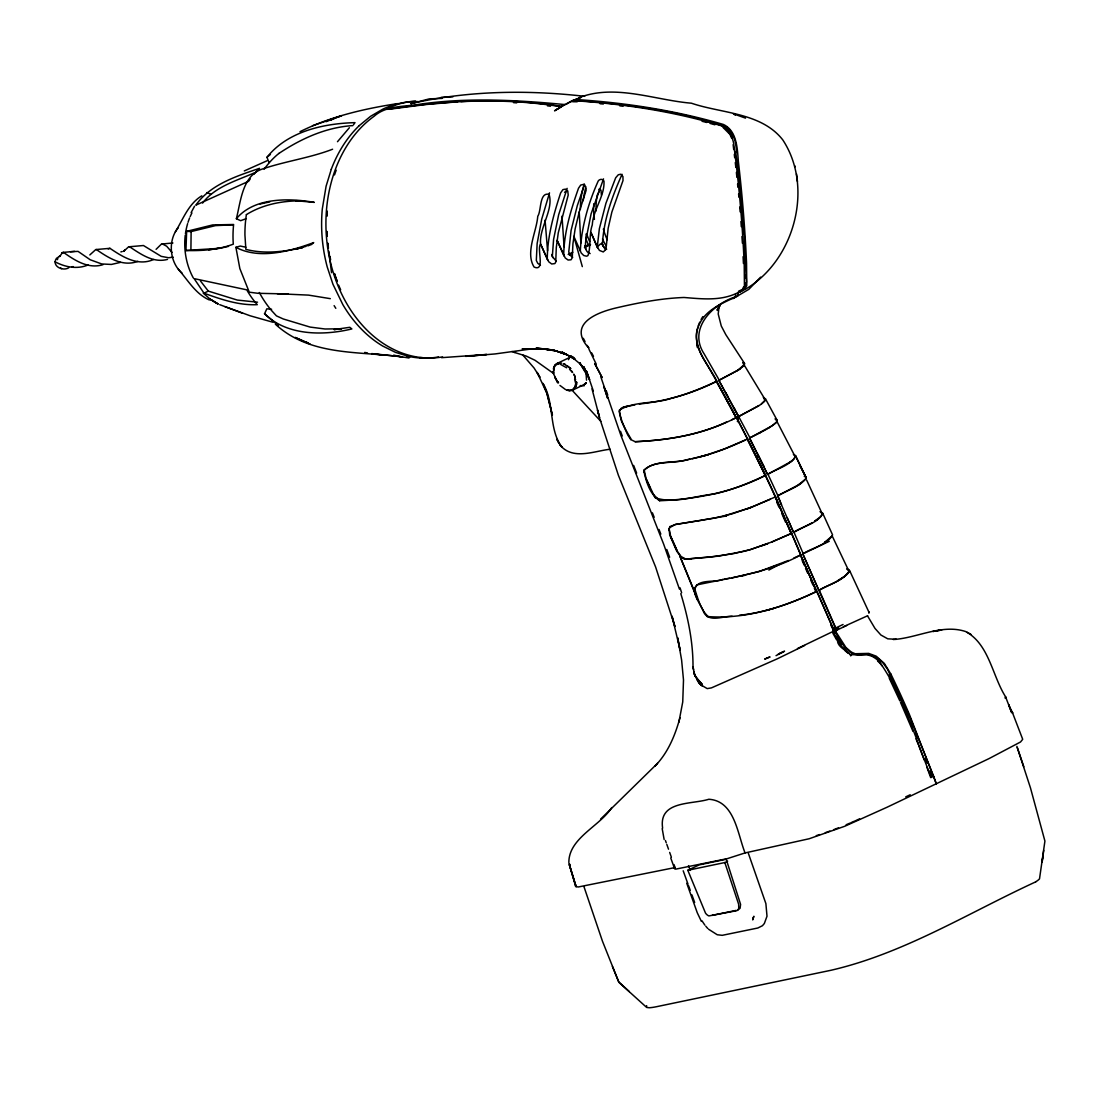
<?xml version="1.0" encoding="UTF-8"?>
<svg xmlns="http://www.w3.org/2000/svg" width="1100" height="1100" viewBox="0 0 1100 1100"><rect width="100%" height="100%" fill="white"/><g stroke="black" fill="none" stroke-linecap="round" stroke-linejoin="round"><path stroke-width="1.5" d="M576.428 381.92L576.482 384.67L576.428 381.92L576.716 382.759M553.63 368.362L553.726 370.232L554.73 365.461L558.099 363.124L555.844 364.224M586.548 380.188L586.121 374.316M744.178 233.021L746.46 281.793L746.006 285.244L743.545 288.846L738.43 291.308M547.277 259.077C547.401 236.39 553.658 214.294 560.643 192.885L562.911 189.626L565.551 189.117L567.779 191.359L568.219 195.044L558.264 232.843L556.284 247.624L555.734 262.075L554.868 263.587L551.691 263.986L548.666 261.718L540.581 244.104C539.041 227.714 553.85 209.605 549.079 194.384C539.206 191.744 541.475 210.98 537.763 216.274C536.539 231.949 525.085 252.629 534.091 267.053C545.669 272.099 536.539 248.641 540.581 244.104L547.69 260.04M890.711 673.846L884.317 663.396L876.122 656.136L868.697 653.4L855.154 653.744L851.207 652.053L845.928 647.474L835.285 630.877L835.285 626.931L819.28 590.191C829.4 584.375 842.352 580.91 849.612 571.381L848.884 569.745L846.753 568.824M1005.015 698.005L1005.565 696.795L1011.491 712.209L1008.7 704.674A6.215 0.797 68.2 0 0 1009.236 706.104L1012.11 711.851M563.695 255.241C564.066 232.169 570.873 209.798 578.518 188.224L580.704 185.061L583.715 184.387L585.846 186.794L586.107 190.41L579.232 211.97L575.135 228.91L572.935 243.719L572.261 257.744L571.065 259.779L568.095 260.026L565.221 257.964L557.095 240.281L564.135 256.149M835.574 629.53L835.312 630.836L846.615 625.556M835.574 628.925L835.175 626.931L835.532 629.86M580.319 250.979C581.529 226.792 588.376 202.895 598.249 180.95C599.569 178.915 602.993 178.681 603.969 181.115C604.904 195.951 593.148 209.77 592.281 224.895C588.871 234.657 591.112 246.015 588.005 255.475A5.582 3.919 53.3 0 1 586.355 256.163L583.77 255.516L581.268 253.055L573.856 236.363L582.312 266.613M553.933 366.974L553.506 373.697L557.879 382.979M606.678 249.246L604.01 247.404L602.415 244.544C603.584 220.014 612.109 196.488 622.064 174.295M586.053 234.053C586.987 240.171 582.079 250.772 590.15 253.577M795.781 456.308C789.841 465.699 776.765 468.765 767.553 474.402L749.567 438.02L760.54 432.575M768.845 427.996L776.119 422.799L777.054 421.506L776.298 420.228L795.162 456.638L793.636 459.401L789.8 462.413M835.574 629.393L835.45 627.962L835.312 630.836L837.567 629.791L835.285 630.877M233.186 224.812L215.435 225.624L191.125 231.564L190.905 250.113L219.835 248.325M835.312 630.836L838.654 627.811L835.615 629.86M574.668 387.832L575.74 383.556L574.626 379.266M869 612.329L849.53 570.377M868.89 613.223L869.055 611.93M186.643 231.357L185.941 250.525C201.919 250.938 218.212 249.851 233.296 244.159A87.546 67.623 84.7 0 1 233.613 224.496L212.699 224.923L186.643 231.357L191.125 231.564M601.411 195.14L600.971 190.19L598.757 189.31M835.56 628.76L835.574 629.021M1035.609 881.898A46.09 5.376 -20.2 0 0 1039.514 878.831L1044.918 841.074L1030.452 787.834L1017.294 747.601M1042.979 855.759L1042.085 862.249L1043.749 850.355M745.168 284.199L745.374 282.769M68.778 267.781C62.398 271.645 51.26 265.801 56.485 258.321L57.255 257.812M575.864 386.842L576.043 385.646L573.334 389.757L574.145 389.18M246.29 218.611L240.666 220.688L236.376 218.721C240.68 201.644 242.371 175.725 262.02 169.139C285.175 161.219 309.705 158.029 332.599 149.229M586.094 239.044L591.099 213.826L603.529 178.86M709.005 617.279C700.879 610.596 698.019 598.977 694.829 589.284C697.304 578.229 715.165 583.082 723.126 579.274M851.18 654.349L850.726 655.875C849.764 651.571 838.599 648.464 837.513 641.438M732.146 616.261C723.03 615.986 709.431 622.793 703.794 612.425C701.786 605 688.971 591.346 697.263 584.884L696.712 584.952C731.857 577.431 768.652 572.632 800.883 554.854L791.629 533.335L771.719 542.025L750.75 549.491A33.481 6.242 -16.2 0 1 744.37 551.251L718.396 556.146L684.888 559.226L681.299 557.398L676.775 551.237L669.721 535.067L669.102 528.743L670.684 536.388L677.284 551.169L681.024 556.476L685.685 559.089L709.527 557.136L733.48 553.658L750.516 549.519L768.24 543.414M678.865 722.287L682.743 701.924L683.499 679.993L681.601 659.959L677.683 637.794L680.102 649.935L672.018 616.124L674.933 626.546L655.614 567.009L618.379 475.255L599.899 418.921M697.757 327.69C693.577 340.079 699.366 352.605 706.049 362.876C741.758 424.022 772.64 487.891 799.92 553.217M1012.385 712.442L1022.711 739.31L1020.525 741.991L989.037 758.601L886.971 807.276L844.676 826.293L809.174 838.75L745.071 852.926L727.251 858.66L675.854 869.11A28.284 3.3 -20.4 0 1 675.166 867.515M702.611 520.107L675.551 524.466L669.996 526.556L668.786 530.269M679.993 717.668C675.166 735.35 667.92 753.005 654.83 766.246L657.525 763.372L600.559 819.17M57.393 259.683L58.19 257.07L60.362 255.874L59.4 256.231M744.906 287.155L746.034 283.69M331.293 169.304L326.095 186.189L322.3 208.986A128.425 98.642 85.1 0 0 327.25 267.025L332.956 284.281L342.843 304.618A128.329 98.546 85.1 0 0 382.649 346.005L395.491 352.371L408.884 356.441A128.329 98.546 85.1 0 0 438.501 356.936M669.996 526.556L669.515 527.752L675.304 524.48L713.804 518.21L731.692 513.989L752.056 507.018L775.569 496.842L765.6 475.324C732.861 492.223 696.231 499.221 659.684 500.748C649.839 494.409 646.071 481.47 643.72 470.442C653.936 459.924 672.98 464.145 686.675 459.759C707.946 456.087 728.2 448.181 747.601 438.928L736.546 417.478C705.279 433.812 670.106 440.234 635.168 441.705L630.726 439.546L627.743 434.926L621.294 420.612L619.135 411.263L621.418 408.086L623.342 407.303L635.002 404.8M630.726 439.546L630.987 438.859C625.666 430.114 620.207 420.31 619.438 410.039C634.783 400.826 654.748 404.126 671.619 398.228C687.266 394.212 702.24 387.998 716.87 381.219C708.716 364.691 689.549 345.125 699.064 324.816C705.595 309.952 721.545 303.6 735.281 297.179L735.735 293.7L741.606 291.156L744.439 286.743L744.219 264.55A1151.906 709.088 64.5 0 0 735.996 162.278L733.617 143.261C732.284 136.042 727.994 128.7 721.05 125.689C672.87 111.265 622.861 103.716 572.729 100.609L560.587 106.645C503.002 97.323 444.263 100.499 386.829 109.368L389.152 108.213L389.496 109.216L425.893 104.527L457.724 101.805M568.494 359.7L568.975 358.476M576.043 385.646L575.025 387.805M698.115 326.095L699.724 322.19M553.589 367.799L553.877 367.152L553.52 368.885L553.96 368.184M259.325 292.518A99.454 76.326 85.1 0 0 271.604 310.585L276.43 315.865L283.291 318.986L310.118 327.085L325.009 328.996L341.55 328.79L334.056 329.587L349.8 327.305L351.863 328.941C323.249 335.844 286.77 335.816 264.536 313.775L266.832 308.825L271.631 309.265M742.954 288.393L743.669 286.866M236.376 218.721C254.169 197.271 288.984 197.986 314.284 202.373L295.804 200.695L303.366 200.846C283.704 200.475 263.285 204.091 246.386 214.624M584.623 184.525L577.308 205.617L571.079 230.464L568.755 251.941L570.116 255.255L572.688 257.373M59.689 256.589L62.508 252.45L74.566 251.377M744.219 364.595L737.55 370.535L718.864 380.366L738.513 416.598L737.495 421.685L738.65 416.529L718.85 380.366L739.269 369.408L743.806 365.846L744.7 363.66L725.78 334.606L721.284 326.026L718.218 313.995L719.125 305.896L717.31 310.434L720.074 305.415L717.117 309.746M549.519 192.83L541.723 219.147L537.144 243.485L536.319 260.48L537.79 263.326L540.444 265.306M573.746 388.877L575.465 386.018M831.985 536.085L824.395 542.575L827.777 540.361M191.111 212.616L194.549 206.222M646.621 1005.661L646.731 1007.463L649.151 1007.737A48.318 5.637 -20.2 0 0 656.893 1006.624L830.692 970.338C903.678 953.59 968.316 912.918 1035.705 881.87M175.381 231.798C183.067 219.271 188.485 203.748 201.822 195.827M585.351 383.776L584.155 384.821L586.011 382.649M701.099 319.481L702.776 316.649M797.486 648.546L833.14 631.414L832.893 628.183L816.929 591.305C792.454 603.02 766.576 612.425 739.434 615.257M567.132 188.361L558.649 214.775L553.589 239.387L552.337 256.506L556.311 261.346M124.699 250.071L123.599 251.391L128.618 246.812L143.454 245.52L161.219 256.355L168.547 257.744L173.209 257.18M867.529 615.876L874.981 628.402L880.894 635.016L887.755 638.825L896.253 639.293L893.269 639.526M353.567 124.616L354.984 122.65C323.482 123.448 287.485 131.464 266.956 157.3L269.032 162.539M202.593 203.087C214.761 186.89 236.019 180.881 253.853 173.071M337.48 141.721L349.36 127.724M586.066 382.814L584.031 384.78M743.077 289.561L738.128 292.655L737.536 296.202C713.639 302.844 687.418 328.295 704.055 353.732L719.221 380.105M805.668 478.954L798.339 484.949L777.508 495.894L793.554 532.373L812.378 522.706M760.636 277.118L748.852 289.314L733.054 298.623M156.09 249.329L161.453 244.062L172.92 242.976M312.84 243.526L313.692 242.577C290.125 251.35 259.188 259.793 235.895 247.308L240.281 246.056L245.85 247.225M611.737 807.565C600.132 826.031 568.562 838.09 568.865 862.606M89.829 254.939L95.769 249.562L109.945 248.325C122.43 256.74 137.72 266.585 153.532 259.531M600.298 188.815L597.149 195.387A59.029 45.334 85.1 0 0 596.062 210.925M585.104 384.079L585.832 383.405L583.426 384.959M761.351 404.03L764.871 400.373L763.881 398.241M359.301 125.593L370.576 116.311L382.786 109.175A128.329 98.546 85.1 0 1 417.945 101.599M253.77 174.391A87.546 67.347 84.4 0 1 259.531 168.341C236.679 176.069 210.279 184.498 195.855 205.15L248.6 181.294A87.546 67.347 84.4 0 1 250.25 178.901M266.956 157.3L270.421 154.426M574.447 387.942L571.973 389.881L568.961 390.431M829.249 541.31L802.821 553.891L818.867 590.342C828.657 584.265 842.325 581.226 848.994 571.299L832.37 536.346M817.465 519.379L814.756 521.166L821.219 516.202L822.058 513.425L806.657 480.095M867.625 615.752L843.411 626.739M716.87 381.219C692.656 393.511 666.325 401.087 639.348 404.03M791.684 461.189L767.938 474.21L777.934 495.729C787.339 490.229 799.343 487.025 806.286 478.239L795.451 455.551L793.375 454.41M515.529 351.643L514.786 352.536L526.322 356.125L534.999 360.277L553.259 373.244M737.55 370.535L740.479 368.582M844.209 576.606L837.898 580.566M278.891 153.45C300.919 138.724 326.095 127.229 352.853 125.606M798.339 484.949L800.992 483.216M568.947 102.616L581.309 97.213L571.134 101.228M563.296 105.449L554.551 110.825L561.22 106.769M758.794 405.804L738.65 416.529L749.966 437.814M564.3 104.816L556.462 109.629M566.748 103.978L567.834 103.331M736.546 417.478L731.651 419.801M765.6 475.324L747.601 438.928M557.452 363.509L554.812 365.447L553.616 369.325L554.73 365.461L557.081 364.086M744.975 289.465C794.09 261.278 814.371 187.784 782.76 139.865C761.324 112.461 721.572 113.506 691.391 103.194C654.748 100.169 615.189 83.655 579.164 97.625M108.213 248.985L109.945 248.325M768.859 570.048L780.876 563.654M776.036 655.655L784.561 651.173L778.209 654.143L782.595 652.176M300.011 131.684C330.454 116.517 364.072 108.749 397.526 103.593M330.811 120.175L335.211 117.934L326.095 121.688M204.009 293.191C221.086 299.393 238.865 305.511 257.276 304.673A87.546 67.677 85.3 0 1 246.744 289.836L194.15 278.63L204.009 293.191L208.299 291.101L237.311 300.066L257.524 302.197M804.595 645.507L777.645 658.652L711.439 687.885L707.218 688.6L703.01 686.152M573.719 101.062L576.221 100.485C627.014 104.28 678.741 110.481 726.907 127.229L727.018 128.728L730.359 132.454M843.067 624.484L835.464 628.086L802.821 553.891C812.02 547.759 827.214 545.132 832.59 534.916L822.621 513.067L820.036 511.651M244.296 170.926L267.025 160.779M564.534 192.252L567.586 190.795M568.178 254.444L572.798 252.244M585.104 246.386L589.724 244.186M569.223 254.843L572.261 253.385M584.444 247.583L590.535 244.681M556.875 363.564L570.625 357.019M727.65 861.204L724.831 862.551L738.636 904.227L738.76 908.201A7.109 4.373 64.9 0 1 736.629 910.718L708.923 915.915A7.095 4.373 64.5 0 1 705.513 913.124L687.816 870.279L699.105 864.902L726.014 859.279M572.619 390.115L584.966 384.23M584.183 385.797L580.181 385.591M816.929 591.305C782.98 607.53 744.727 619.616 706.942 616.495M793.746 558.112L800.883 554.854M926.915 767.277L930.669 777.576L933.666 776.352L936.375 783.997L909.508 714.739A587.317 361.515 64.5 0 0 890.766 673.832M791.629 533.335L771.375 542.176M744.755 440.248L724.281 448.979L704.289 455.757M738.128 292.655L743.93 290.029L746.763 285.697L746.556 263.491A1151.934 709.088 64.5 0 0 738.32 161.109C737.33 148.624 736.945 130.708 723.401 124.465C675.441 110.412 625.859 102.781 576.043 99.522L573.402 100.017M856.02 820.463L859.567 818.867M770.344 499.249L749.444 508.021L723.277 516.189L726.523 515.969L703.464 519.86M851.139 822.621L854.838 820.999M846.134 824.753L849.888 823.157M726.55 422.001C698.033 435.586 666.421 440.165 635.168 441.705M788.439 560.477L758.918 571.643L731.596 578.023M775.17 497.007L791.202 533.486L775.569 496.842M777.934 495.729L781.536 504.886M735.735 293.7C719.4 301.043 701.277 298.843 684.021 297.481C660.798 298.334 637.808 302.844 615.244 308.137C593.973 313.294 568.081 325.146 588.789 348.123M833.814 829.634L838.503 827.832M88.083 264.949C77.261 269.541 65.01 267.176 55 261.759M746.914 508.97L752.056 507.018M769.395 568.109L776.229 565.51M762.383 545.6L767.346 543.744M307.794 245.891L311.974 244.324M328.886 120.354L341.715 115.706L312.496 125.716M825.303 832.7L829.867 831.091M120.478 262.377L111.402 264.44L101.777 263.972L90.214 259.765L78.045 251.377L70.441 251.735M71.624 267.066L73.109 266.558M816.296 835.643L819.734 834.556M568.961 356.359L569.855 356.084M137.844 261.36C122.512 267.149 108.213 257.647 96.277 249.508M571.134 390.527L572.371 390.17L570.212 390.61M623.15 407.248L627.577 405.982M699.394 457.05L708.331 454.561L692.175 458.686M120.876 251.9L122.238 251.529M306.185 246.317L294.924 249.274L302.734 247.5C284.254 251.817 264.468 254.224 245.864 249.37L244.929 234.946A99.454 76.381 85.1 0 1 246.386 214.624M766.013 610.5L773.671 608.493M103.042 264.66C88.248 269.321 74.773 260.356 63.388 252.312M737.633 910.085L740.08 908.298L740.589 904.406L726.192 859.21M221.279 248.009L228.498 246.373M572.632 101.736L577.197 101.777M260.026 204.022L269.789 201.864M740.231 576.317L744.81 575.341M687.816 870.279L724.831 862.551M736.051 910.415L712.168 915.379M610.087 449.24C594.743 450.973 574.75 459.69 561.784 446.999C548.364 428.67 554.785 402.875 542.96 383.35L547.14 393.717L552.406 415.14L546.7 392.934L537.144 372.405L539.921 377.3L534.05 367.978L522.761 354.956M895.799 639.32C918.541 637.23 942.617 623.906 965.621 631.538C989.546 644.408 992.282 676.638 1006.156 697.675M565.565 104.624C517.605 100.073 468.641 97.295 420.475 104.115C404.772 107.044 386.897 104.926 374.096 116.27A128.755 98.876 85.1 0 0 332.241 269.101A128.755 98.876 85.1 0 0 442.585 356.909M689.796 459.14C675.386 463.966 655.174 459.277 644.215 470.25L646.126 478.775L655.036 497.668C673.365 504.158 694.306 496.072 713.322 494.147C731.376 490.366 748.509 483.244 765.201 475.53L747.23 439.134M941.806 629.956L932.883 631.469L939.881 630.286M933.666 776.352L909.989 717.447L887.535 669.226L882.805 662.709L876.741 657.484L868.808 654.362L858.591 655.105L852.61 653.923L844.69 647.158L839.314 639.471L831.737 625.185L800.58 554.757M167.516 259.407C153.024 263.299 140.58 253.935 129.374 246.661M724.79 579.013L729.616 578.243M208.684 249.837L220.385 247.954M584.678 96.319C526.928 89.719 467.308 90.599 410.699 103.716L429.399 98.849L442.104 98.409M389.152 108.213L387.228 108.501A128.769 98.876 85.1 0 1 415.511 101.062M1012.481 713.02L1011.643 712.484M470.882 356.043L486.626 354.475L441.554 357.679M185.941 250.525L190.905 250.113M465.616 356.386L495.055 353.939L529.196 349.264L544.871 349.154L556.366 350.955L544.486 349.113L551.018 349.855M441.127 97.336L452.87 96.855M460.941 101.599C494.656 99.481 528.591 101.269 561.976 106.439M559.322 363.014L561.632 363.138M685.685 559.089L691.006 558.979M162.25 243.856L166.664 246.221L172.04 252.395M277.282 293.7L308.522 295.116L330.33 298.664M288.351 293.975L257.923 293.301L249.274 292.188L239.855 268.593L235.895 247.308M419.719 357.582L422.455 357.651M406.643 356.978L409.791 357.143M409.035 358.009C363.88 350.268 312.221 358.146 275.357 324.184M401.816 356.716L371.717 353.623L382.594 355.08M513.507 102.63L516.711 102.864M569.594 390.638L566.624 390.046M687.748 559.102L683.746 558.566M600.091 103.744L603.35 104.019M851.098 654.734L866.607 654.541L871.984 656.26M619.809 105.848L623.095 106.246M563.324 363.88L565.345 364.457M547.415 105.806L550.509 106.219M570.034 390.638L567.256 390.225L568.191 390.404M364.691 352.44L367.482 352.921M402.627 357.225L393.704 355.121M702.061 121.275L706.764 122.471M272.951 322.245L250.14 315.782L219.711 304.673M556.009 350.873L567.146 354.791L552.612 349.8L567.311 354.874L573.952 358.82L571.148 356.909M710.023 123.392L714.89 124.781M774.991 418.935L776.93 419.911L777.054 421.506L772.681 425.466L749.567 438.02L767.553 474.402M61.916 252.711L63.057 253.083M560.519 364.375L566.651 367.785M602.415 244.544L600.504 243.897L597.259 246.991L599.459 250.442L603.24 251.941L605.962 249.439L608.163 228.25L611.848 212.107L623.013 180.524L622.944 176.536L620.785 174.213L618.283 174.776L615.67 177.815L605.921 203.294L599.362 228.69L597.259 246.991L590.879 232.347L597.644 247.775M511.954 351.505L514.786 352.536M763.331 397.43L765.49 398.86L776.93 419.911M804.224 476.19L806.231 477.579M224.978 306.694L242.66 313.266M569.099 863.72L570.102 864.614M206.896 192.555L210.705 194.164M743.036 362.45L744.439 363.234M310.269 344.163L295.212 337.452L308.509 343.31L306.048 341.894M745.525 118.126L733.343 113.809M209.413 299.998C195.553 294.016 187.866 280.06 178.324 269.252M566.94 354.626L561.756 351.959L573.444 358.284M217.896 303.889L210.334 299.31L217.896 303.889L210.334 299.31L203.239 293.164M565.634 389.647L559.941 385.426M970.915 634.356L967.216 632.294M848.21 653.29L845.075 650.719M570.419 355.658L573.801 357.582M847.275 569.47L848.54 570.199M564.273 364.004L570.666 368.555L569.332 367.757M735.295 115.06L734.071 114.304M572.577 357.197L575.094 358.834M60.638 268.029L61.504 268.606M820.628 512.311L822.058 513.425M742.968 363.027L763.758 397.279M723.154 127.545L729.383 133.801M278.327 325.49L264.536 313.775M726.907 127.229L726.963 127.999C734.745 133.334 736.01 143.797 736.56 152.446M567.077 365.626L570.666 368.555M699.009 682.825L702.639 686.304L697.868 681.175M570.749 356.111L580.415 364.169M569.553 369.325L572.619 372.501L571.368 370.631M708.634 929.28L717.227 934.739L722.219 935.33L757.804 928.015L762.438 925.719L764.335 923.519L767.003 916.218L765.889 903.622L748.344 853.27M702.075 685.314L699.49 682.976M629.269 991.567L618.695 981.86L602.484 941.256L583.962 886.669M646.223 1007.05L618.915 982.355L612.411 966.474M849.406 653.716L841.582 646.25L832.865 631.868M701.951 684.2L698.294 680.735L701.951 684.2L694.884 675.592L693.825 672.457M653.785 494.876L659.684 500.748M571.752 389.868L600.834 421.341M208.299 291.101L200.447 280.926M705.801 926.214L707.754 928.496M557.521 381.521L558.539 382.731M882.104 665.83L880.399 663.74A28.339 17.435 64.5 0 0 877.594 661.018M699.38 682.151L701.36 684.612M697.482 680.501L700.329 684.2L696.602 678.521M556.93 381.288L557.741 382.332L554.881 377.3L557.741 382.332M695.558 676.582L694.884 675.592L700.521 684.571M585.516 370.796L588.308 376.241L583.701 366.589L589.545 379.445L579.59 362.711L584.526 369.449M700.975 684.86L698.308 681.024L698.761 682.027M839.96 642.056L841.514 644.352M701.965 920.782L704.839 925.086M587.125 345.373L588.761 347.834M579.59 362.711L587.263 374.316M698.459 681.862L694.43 673.998M334.111 305.635L335.816 308.33M761.461 462.357L763.977 466.73L757.763 454.094L758.299 457.091M836.66 636.501L839.19 640.915M835.409 627.743C836.11 630.74 834.405 623.879 835.34 627.523M835.505 628.499L835.285 626.931M832.947 633.38L836.756 640.09M697.249 679.649L698.514 681.918M725.739 392.659L728.173 397.072M794.544 455.482L795.162 456.638M701.401 921.415L697.263 912.753L686.771 883.286M733.755 407.454L735.336 410.438M583.289 338.291L585.035 341.577M588.967 349.222L596.269 364.224M733.576 407.248L738.513 416.598L760.526 404.676L764.706 401.239L765.49 398.86M591.717 352.976L593.491 356.373M799.893 465.52L805.75 476.877L795.451 455.551M830.857 625.102L834.982 633.572M889.322 674.479L893.379 682.921M889.268 678.26L899.827 700.851M677.284 551.169L670.684 536.388M730.207 135.053L731.651 138.16M898.934 694.856L901.037 699.408M776.916 502.562L778.992 507.21M810.961 580.566L812.982 585.118M900.515 702.405L913.014 731.418M814.33 588.156L816.255 592.529M601.755 243.018L603.02 245.891M904.447 707.066L906.482 711.673M781.701 513.342L785.606 522.266M802.148 560.519L804.183 565.18M805.544 568.301L807.579 572.962M787.119 517.536L793.554 532.373C802.546 526.144 817.616 523.751 822.814 513.452M646.126 478.775L649.962 487.63M793.98 532.221L803.247 553.74M911.089 722.425L913.014 727.031M695.805 594.619L679.69 555.651L697.785 600.325M915.984 738.801L918.349 744.7M915.585 733.205L917.469 737.921M652.41 512.834L654.184 517.289M835.079 626.684L835.519 628.375M659.01 529.457L660.825 534.091M633.627 465.41L636.639 473.11M918.94 746.171L924.192 759.866M688.49 865.631L690.319 870.402M925.43 758.381L927.231 763.111M835.134 626.808L835.23 627.096M620.496 431.283L622.27 435.985M666.751 549.436L669.639 557.232M551.678 254.526L552.805 257.606M589.545 379.445L586.52 371.168L593.312 390.926M931.315 777.439C915.296 738.526 903.622 696.039 879.202 661.471A31.02 18.92 64 0 0 871.984 656.301M688.586 885.747L690.25 890.299M691.9 894.864L694.664 902.454M930.023 770.866L931.7 775.5M683.196 870.801L688.036 884.235M670.766 858.014L674.493 868.381M674.011 864.6L675.07 867.543L578.352 886.971L576.111 886.655L569.181 864.242M666.806 844.388L668.525 849.2M669.666 852.418L671.385 857.23M665.431 840.496L666.243 842.779M1023.839 766.796L1016.867 746.378M574.915 377.781L575.602 379.83M694.389 587.936L694.829 589.284M643.72 470.442L644.352 472.354M606.224 390.582L607.736 395.134M584.664 245.905L585.695 248.985M745.071 852.926C737.536 834.336 734.855 800.883 708.826 799.26C691.57 804.705 658.46 800.374 662.626 828.204M679.429 589.105L663.699 544.266L620.923 435.476L600.641 376.365M680.061 587.826L681.629 592.735M696.685 345.139L697.469 347.627M664.139 839.492L662.2 828.657M680.804 593.656C688.091 617.623 693.22 642.441 693 667.576M575.548 886.077L569.415 864.861L576.111 886.655A45.939 5.362 -20.2 0 1 575.809 885.197M598.785 414.906L597.493 410.039L599.638 417.918L592.006 388.864M794.819 165.811L795.039 166.843M694.004 672.196L693.069 666.944L693.55 669.941M553.506 372.57L553.259 371.332L553.699 373.629M329.986 256.493L330.605 259.779M833.14 631.414L832.893 628.183M797.459 181.514L796.496 173.882M328.9 251.254L331.526 272.676M733.136 144.678L733.714 149.559M734.291 154.44L734.69 157.699M735.268 162.566L735.845 167.447M327.993 243.444L328.322 246.455M736.381 172.397L736.89 177.361M737.577 183.989L737.907 187.303M738.595 193.93L738.939 197.258M739.723 190.327L740.039 193.724M739.736 207.006L740.149 211.874M545.077 220.11L547.553 250.759M741.923 215.779L742.184 219.147M726.963 127.999L727.018 128.728M740.946 221.623L741.29 226.614M741.95 236.569L742.404 243.21M562.004 216.109L564.08 246.771M743.064 230.945L743.27 234.272M579.232 211.97L580.827 243.031M743.091 256.712L743.421 263.464M745.264 274.67L745.388 277.887M182.036 273.061A28.407 21.807 85.1 0 1 178.406 227.549M193.27 277.887A57.117 43.849 85.1 0 1 185.24 235.249M185.446 233.736A57.117 43.849 85.1 0 1 187.633 223.616M188.045 222.296A57.117 43.849 85.1 0 1 189.599 217.992M190.176 216.617A57.117 43.849 85.1 0 1 191.936 212.919M588.706 245.3A65.244 50.091 85.1 0 1 585.695 238.384M580.374 209.495A65.244 50.091 85.1 0 1 584.265 184.03M589.614 241.409A62.136 47.713 85.1 0 1 586.85 234.355M583.206 200.654A62.136 47.713 85.1 0 1 585.53 188.43M264.137 169.249A99.454 76.381 85.1 0 1 278.919 153.395M331.265 169.317A128.425 98.642 85.1 0 1 359.288 125.593M337.315 281.504A124.905 95.92 85.1 0 1 334.496 273.584M327.154 235.923A124.52 95.618 85.1 0 1 326.879 231.399M326.906 215.93A124.52 95.618 85.1 0 1 327.222 211.186M607.2 239.704A62.164 47.726 85.1 0 1 603.35 229.034M605.426 249.562A62.136 47.713 85.1 0 1 602.058 243.732M594.426 219.395A62.136 47.713 85.1 0 1 593.766 203.734M606.348 246.249A59.029 45.334 85.1 0 1 602.484 238.92M735.763 152.213A1105.72 679.745 64.6 0 1 743.421 232.719M340.656 289.809A124.396 95.521 85.1 0 1 338.635 285.161M336.889 280.775A124.396 95.521 85.1 0 1 334.373 273.584M328.446 248.284A124.121 95.301 85.1 0 1 327.759 243.238M327.099 236.472A124.121 95.301 85.1 0 1 326.796 231.756M326.81 216.15A124.121 95.301 85.1 0 1 327.099 211.53M334.51 174.928A124.644 95.714 85.1 0 1 336.201 170.197M910.223 794.764A1499.616 174.474 -20.2 0 1 905.74 796.867M1012.715 712.635A13.172 0.976 52.8 0 1 1012.206 712.635M768.611 428.038A107.333 20.061 -17 0 1 760.306 432.603M753.211 918.06L752.716 919.902L753.857 916.245L753.211 918.06M767.429 657.869L764.679 659.12L770.041 656.92L767.429 657.869M559.02 363.743L556.971 364.402L559.02 363.743M538.271 348.837L522.143 348.893L539.921 348.851L538.271 348.837M550.289 349.676L536.154 348.026L552.145 349.993L550.289 349.676M561.962 447.205L559.556 444.221L561.962 447.205M575.204 376.956L573.884 374.316L575.204 376.956M721.916 391.188L716.499 381.48L736.161 417.711L721.916 391.188M597.259 368.143L594.674 363.536L602.14 377.603L597.259 368.143M558.965 443.039L556.944 439.368L558.855 443.135M731.638 135.369L730.634 133.279L732.724 137.789L731.638 135.369M816.503 591.415L800.47 555.005L816.503 591.415M695.062 675.812L693.894 672.141L695.062 675.812M607.599 398.131L603.886 386.595L607.571 398.118"/></g></svg>
